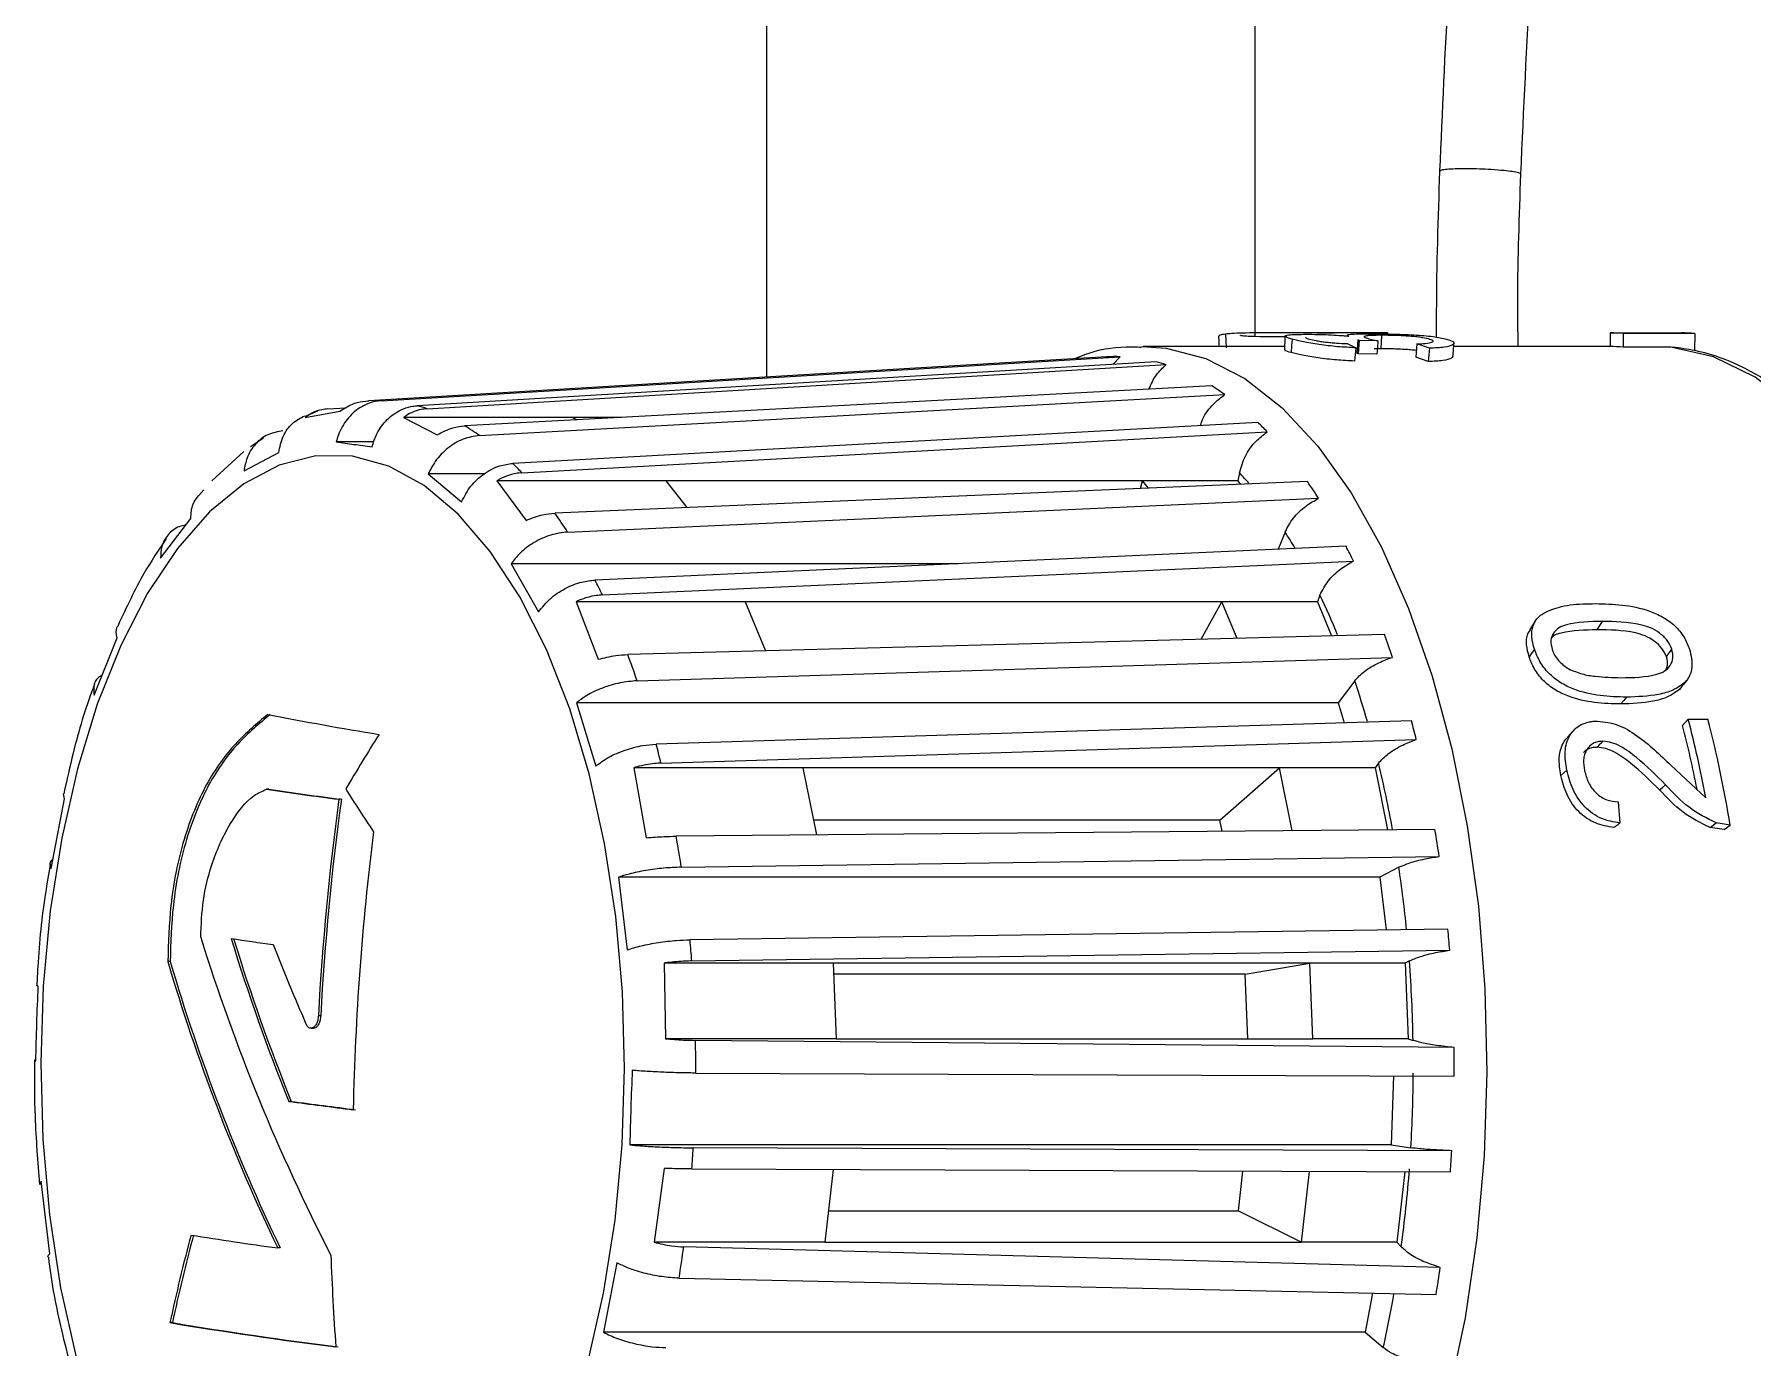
# Model space of a CAD drawing. Extents: x 75 to 2075, y 25 to 1460.
# Drawn here: x 622.4 to 701.5, y 902.8 to 963.3 of the extents above; entities that cross this region are included whole.
import ezdxf

# ---------------------------------------------------------------- set-up
doc = ezdxf.new("R2010")
doc.units = 0
doc.header["$LTSCALE"] = 5
doc.linetypes.add('SLD-KATı', pattern=[0])
doc.layers.get('0').update_dxf_attribs({"linetype": 'CONTINUOUS'})

msp = doc.modelspace()

# ---------------------------------------------------------------- linework, layer by layer
at = {"color": 7, "linetype": 'SLD-KATı'}
for p, q in [((656.127, 969.729), (656.127, 947.464)), ((678.627, 949.335), (678.627, 969.729)), ((677.273, 949.446), (677.29, 948.822)), ((684.427, 949.504), (679.159, 949.504)), ((682.866, 949.012), (683.268, 948.817)), ((683.356, 949.179), (683.315, 948.56)), ((683.417, 949.158), (683.356, 949.179)), ((683.417, 949.158), (683.375, 948.54)), ((684.282, 949.143), (683.417, 949.158)), ((683.865, 949.235), (684.282, 949.143)), ((686.078, 948.994), (686.026, 948.378)), ((686.661, 948.796), (686.078, 948.994)), ((694.981, 949.504), (694.979, 948.879)), ((694.981, 949.504), (698.274, 949.504)), ((695.589, 949.472), (695.576, 948.847)), ((698.883, 949.472), (695.589, 949.472)), ((698.883, 949.472), (698.867, 948.69)), ((638.388, 946.381), (672.42, 948.406)), ((674.066, 948.173), (640.033, 946.148)), ((671.793, 948.399), (662.724, 947.857)), ((672.084, 948.055), (672.42, 948.406)), ((679.159, 948.879), (673.472, 948.879)), ((683.268, 948.817), (683.208, 948.205)), ((683.375, 948.54), (683.315, 948.56)), ((684.238, 948.524), (683.375, 948.54)), ((684.423, 948.771), (684.11, 948.765)), ((686.6, 948.184), (686.026, 948.378)), ((694.979, 948.879), (687.781, 948.879)), ((697.772, 948.847), (695.576, 948.847)), ((662.726, 947.858), (637.806, 946.37)), ((640.5, 946.011), (674.533, 948.04)), ((676.635, 947.058), (642.217, 945.222)), ((642.904, 944.776), (677.233, 946.66)), ((635.438, 945.905), (634.876, 945.66)), ((634.882, 945.609), (636.469, 945.894)), ((635.919, 946.001), (636.759, 946.05)), ((639.403, 945.608), (640.95, 944.801)), ((647.19, 945.608), (639.403, 945.608)), ((678.763, 945.375), (644.435, 943.491)), ((647.19, 945.608), (647.408, 945.499)), ((649.441, 945.608), (647.19, 945.608)), ((632.962, 944.65), (632.366, 944.251)), ((638.043, 944.486), (636.31, 944.486)), ((644.859, 943.058), (679.188, 944.946)), ((630.582, 942.689), (632.045, 944.036)), ((632.06, 943.146), (633.66, 943.988)), ((640.549, 943.013), (642.08, 941.728)), ((643.122, 943.013), (640.549, 943.013)), ((643.702, 942.683), (645.051, 940.865)), ((651.489, 942.683), (643.702, 942.683)), ((681.042, 942.654), (646.375, 941.199)), ((651.489, 942.683), (652.455, 941.454)), ((673.447, 942.683), (651.489, 942.683)), ((673.345, 942.331), (673.447, 942.683)), ((677.839, 942.683), (673.447, 942.683)), ((673.712, 942.346), (673.447, 942.683)), ((677.91, 943.055), (677.839, 942.683)), ((677.839, 942.683), (677.964, 942.524)), ((630.204, 942.282), (629.979, 942.007)), ((646.963, 940.33), (681.551, 941.888)), ((628.217, 939.125), (629.613, 940.96)), ((680.013, 940.328), (679.697, 939.536)), ((682.817, 939.677), (648.228, 938.119)), ((644.364, 938.873), (645.63, 936.661)), ((664.966, 938.873), (644.364, 938.873)), ((648.568, 937.433), (683.158, 938.994)), ((647.359, 937.123), (648.37, 934.472)), ((655.146, 937.123), (647.359, 937.123)), ((655.146, 937.123), (656.078, 934.854)), ((677.104, 937.123), (655.146, 937.123)), ((676.14, 935.39), (677.104, 937.123)), ((681.496, 937.123), (677.104, 937.123)), ((677.798, 935.434), (677.104, 937.123)), ((681.618, 937.43), (681.496, 937.123)), ((681.496, 937.123), (682.142, 935.55)), ((625.155, 932.816), (626.212, 935.464)), ((684.583, 935.616), (649.735, 934.685)), ((691.533, 936.23), (691.29, 935.842)), ((650.165, 933.479), (684.954, 934.559)), ((683.216, 933.477), (682.449, 932.469)), ((698.286, 933.213), (698.179, 933.08)), ((647.38, 932.469), (648.257, 929.547)), ((682.449, 932.469), (647.38, 932.469)), ((682.449, 932.469), (682.727, 931.541)), ((685.831, 931.637), (651.043, 930.557)), ((698.319, 931.422), (698.582, 931.718)), ((698.582, 931.718), (699.486, 931.718)), ((651.264, 929.686), (686.054, 930.768)), ((693.296, 931.184), (693.02, 930.888)), ((650.016, 929.471), (650.581, 926.245)), ((657.803, 929.471), (650.016, 929.471)), ((679.761, 929.471), (657.803, 929.471)), ((657.803, 929.471), (658.421, 926.376)), ((677.004, 927.063), (679.761, 929.471)), ((684.153, 929.471), (679.761, 929.471)), ((680.339, 926.574), (679.761, 929.471)), ((684.314, 929.684), (684.153, 929.471)), ((684.153, 929.471), (684.723, 926.614)), ((692.713, 929.111), (692.986, 929.363)), ((697.776, 929.589), (699.385, 928.09)), ((633.201, 928.48), (633.091, 928.48)), ((623.176, 924.837), (623.79, 928.038)), ((623.79, 928.038), (623.75, 928.278)), ((636.543, 928.021), (636.432, 928.021)), ((695.352, 927.909), (695.435, 926.926)), ((677.004, 927.063), (658.284, 927.063)), ((677.107, 926.545), (677.004, 927.063)), ((699.586, 926.723), (699.868, 926.93)), ((700.512, 926.827), (699.868, 926.93)), ((700.23, 926.622), (700.512, 926.827)), ((686.91, 926.633), (651.968, 926.318)), ((700.23, 926.622), (699.586, 926.723)), ((652.199, 924.893), (687.107, 925.388)), ((684.371, 924.429), (649.302, 924.429)), ((649.302, 924.429), (649.705, 921.083)), ((685.25, 924.892), (684.371, 924.429)), ((684.371, 924.429), (684.663, 922.002)), ((687.51, 922.042), (652.602, 921.547)), ((628.659, 920.551), (628.549, 920.551)), ((659.199, 920.477), (651.412, 920.477)), ((651.412, 920.477), (651.47, 916.992)), ((652.684, 920.575), (687.594, 921.072)), ((681.157, 920.477), (659.199, 920.477)), ((659.199, 920.477), (659.335, 916.992)), ((678.179, 919.968), (681.157, 920.477)), ((685.549, 920.477), (681.157, 920.477)), ((681.293, 916.992), (681.157, 920.477)), ((685.734, 920.574), (685.549, 920.477)), ((685.549, 920.477), (685.685, 916.992)), ((678.179, 919.968), (659.219, 919.968)), ((678.295, 916.992), (678.179, 919.968)), ((622.583, 919.411), (622.506, 919.449)), ((635.593, 918.054), (635.483, 918.054)), ((635.15, 917.472), (635.26, 917.472)), ((659.335, 916.992), (651.47, 916.992)), ((687.797, 916.586), (652.856, 916.917)), ((659.335, 916.992), (681.293, 916.992)), ((685.685, 916.992), (681.293, 916.992)), ((685.685, 916.992), (685.906, 916.917)), ((652.865, 915.412), (687.801, 915.275)), ((685.003, 915.286), (684.9, 912.098)), ((634.236, 914.106), (634.126, 914.106)), ((684.9, 912.098), (649.832, 912.098)), ((687.689, 911.832), (652.754, 911.969)), ((684.9, 912.098), (685.804, 911.97)), ((651.411, 911.02), (650.947, 907.618)), ((652.688, 910.992), (687.626, 910.855)), ((659.192, 910.967), (658.813, 907.618)), ((622.71, 910.425), (622.662, 910.281)), ((623.112, 907.079), (622.71, 910.425)), ((677.863, 909.059), (678.071, 910.893)), ((680.771, 907.618), (681.14, 910.881)), ((685.53, 910.863), (685.162, 907.618)), ((658.976, 909.059), (677.863, 909.059)), ((677.863, 909.059), (680.771, 907.618)), ((633.724, 907.354), (633.613, 907.354)), ((658.813, 907.618), (650.947, 907.618)), ((687.156, 906.458), (652.311, 907.402)), ((658.813, 907.618), (680.771, 907.618)), ((685.162, 907.618), (680.771, 907.618)), ((685.162, 907.618), (685.362, 907.403)), ((649.239, 906.672), (648.625, 903.47)), ((652.098, 905.964), (686.966, 905.208)), ((684.039, 905.272), (683.693, 903.47)), ((628.762, 903.915), (628.651, 903.915)), ((683.693, 903.47), (648.625, 903.47)), ((683.693, 903.47), (684.534, 902.764))]:
    msp.add_line(p, q, dxfattribs=at)
at = {"color": 7, "linetype": 'SLD-KATı', "flags": 128}
for points in [[(680.333, 949.214), (680.313, 948.904), (680.294, 948.594)], [(684.282, 949.143), (684.26, 948.833), (684.238, 948.524)], [(684.448, 949.394), (684.435, 949.082), (684.423, 948.771)], [(686.661, 948.796), (686.63, 948.49), (686.6, 948.184)], [(637.668, 946.361), (637.758, 946.367), (637.806, 946.37)], [(635.235, 887.686), (636.924, 887.67), (638.601, 888.096), (640.239, 888.958), (641.812, 890.243), (643.296, 891.931), (644.667, 893.994), (645.903, 896.4), (646.986, 899.112), (647.898, 902.086), (648.624, 905.275), (649.154, 908.63), (649.478, 912.097), (649.592, 915.622), (649.494, 919.149), (649.185, 922.622), (648.671, 925.987), (647.959, 929.191), (647.061, 932.183), (645.99, 934.915), (644.764, 937.346), (643.403, 939.436), (641.926, 941.152), (640.359, 942.468), (638.725, 943.363), (637.051, 943.822), (635.362, 943.839), (633.685, 943.413), (632.047, 942.55), (630.474, 941.265), (628.99, 939.578), (627.619, 937.514), (626.383, 935.108), (625.3, 932.397), (624.388, 929.423), (623.662, 926.233), (623.132, 922.878), (622.808, 919.411), (622.694, 915.886), (622.792, 912.36), (623.101, 908.886), (623.615, 905.521), (624.327, 902.317), (625.225, 899.326), (626.296, 896.593), (627.522, 894.163), (628.883, 892.073), (630.36, 890.356), (631.927, 889.04), (633.561, 888.145), (635.235, 887.686)], [(694.387, 935.83), (694.506, 936.02), (694.625, 936.209)], [(695.74, 932.724), (695.611, 932.567), (695.482, 932.41)], [(697.26, 928.452), (697.398, 928.571), (697.536, 928.691)]]:
    msp.add_lwpolyline(points, dxfattribs=at)
at = {"color": 8, "linetype": 'SLD-KATı', "flags": 128}
for points in [[(673.403, 948.879), (674.541, 948.804), (676.368, 948.321), (678.155, 947.397), (679.88, 946.046), (681.518, 944.285), (683.047, 942.138), (684.446, 939.635), (685.698, 936.808), (686.783, 933.697), (687.689, 930.343), (688.403, 926.792), (688.914, 923.091), (689.217, 919.292), (689.307, 915.444), (689.183, 911.601), (688.846, 907.814), (688.301, 904.134), (687.556, 900.611), (686.62, 897.293), (685.507, 894.225), (684.231, 891.448), (682.809, 889), (681.261, 886.913), (679.608, 885.217), (677.871, 883.933), (676.076, 883.08), (674.245, 882.669), (673.461, 882.629)], [(710.676, 932.725), (709.665, 935.851), (708.369, 938.977), (706.897, 941.741), (705.272, 944.099), (703.518, 946.015), (701.664, 947.459), (699.739, 948.408), (697.772, 948.847)]]:
    msp.add_lwpolyline(points, dxfattribs=at)
at = {"color": 7, "linetype": 'SLD-KATı'}
for centre, radius, start, end in [((694.879, 941.738), 7.767, 84.75212, 89.24946), ((698.173, 941.737), 7.767, 84.75218, 89.2494), ((672.191, 940.958), 7.452, 88.23472, 93.05854), ((672.101, 940.397), 8.02, 72.34898, 75.81997), ((694.881, 941.308), 7.571, 84.7301, 89.25829), ((670.73, 937.561), 11.184, 54.45082, 58.13113), ((638.071, 938.631), 7.769, 71.77837, 75.36982), ((636.951, 936.354), 10.314, 54.74356, 59.29613), ((667.942, 934.23), 15.534, 43.61896, 45.84448), ((634.05, 932.897), 14.835, 43.23089, 45.57069), ((661.74, 929.255), 23.496, 32.52419, 34.76611), ((628.685, 928.592), 21.722, 32.70969, 35.47579), ((654.695, 925.213), 31.624, 25.83678, 27.21821), ((621.767, 924.602), 29.714, 25.5836, 27.05856), ((644.594, 920.974), 42.585, 18.60265, 20.11014), ((612.965, 920.871), 39.279, 18.72304, 20.59088), ((666.044, 1100.707), 171.955, 258.97403, 260.70722), ((635.903, 918.356), 51.664, 13.90058, 14.89551), ((643.714, 917.676), 56.637, 10.59513, 14.35498), ((643.542, 917.43), 57.74, 9.36639, 14.32705), ((725.998, 875.926), 103.581, 147.87382, 149.50108), ((644.796, 917.72), 55.249, 11.24021, 14.36015), ((604.557, 918.288), 48.078, 13.71424, 14.78555), ((664.707, 1145.968), 219.774, 261.72892, 262.60833), ((664.783, 1145.728), 219.532, 261.7287, 262.60911), ((697.03, 966.099), 71.049, 211.95612, 213.85345), ((757.581, 911.449), 122.276, 172.21122, 176.9036), ((757.556, 911.453), 122.142, 172.20438, 176.90195), ((758.964, 911.247), 121.898, 172.80215, 178.83602), ((596.328, 916.548), 56.491, 8.4946, 9.95904), ((627.079, 916.53), 60.679, 8.39419, 9.58477), ((621.876, 915.887), 65.922, 4.51131, 5.35804), ((716.646, 948.561), 90.659, 197.2576, 207.26504), ((659.071, 1104.604), 185.065, 261.42283, 262.02805), ((718.119, 948.067), 90.599, 196.98027, 202.01527), ((718.134, 948.032), 90.498, 196.97628, 202.01686), ((713.906, 952.502), 86.327, 201.16917, 203.78884), ((590.979, 915.874), 61.884, 4.35657, 5.25942), ((713.18, 945.461), 88.221, 196.40113, 205.59137), ((713.195, 945.423), 88.119, 196.39486, 205.59567), ((622.606, 915.774), 63.311, 1.03462, 4.3484), ((588.892, 915.755), 63.975, 359.69258, 1.04059), ((619.374, 915.754), 68.429, 359.59885, 0.69727), ((622.246, 915.748), 63.671, 356.59824, 359.69774), ((669.578, 1176.83), 265.105, 262.31507, 262.96112), ((669.659, 1176.634), 264.906, 262.31554, 262.96215), ((590.241, 915.689), 62.623, 355.6986, 356.59451), ((621.15, 915.678), 66.651, 355.85047, 356.69232), ((625.29, 915.524), 60.618, 352.30187, 355.71352), ((705.89, 887.478), 78.969, 164.97657, 167.98654), ((705.935, 887.507), 78.898, 164.98454, 167.99709), ((657.172, 1079.397), 173.649, 260.87047, 262.20257), ((756.285, 911.373), 120.303, 182.06928, 184.08819), ((595.168, 915.141), 57.665, 350.84307, 352.28712), ((626.659, 915.043), 61.103, 350.73742, 351.92288), ((658.65, 1082.213), 180.805, 260.44925, 262.89533), ((658.727, 1081.978), 180.567, 260.44735, 262.89655)]:
    msp.add_arc(centre, radius, start, end, dxfattribs=at)
at = {"color": 8, "linetype": 'SLD-KATı'}
for centre, radius, start, end in [((666.077, 931.936), 16.237, 40.949, 43.21516), ((659.812, 927.353), 24.009, 30.68017, 32.71038), ((651.609, 923.087), 33.261, 22.07951, 25.54657), ((642.206, 919.588), 43.298, 16.10282, 18.71044), ((633.485, 917.305), 52.315, 10.25906, 13.68694), ((626.618, 916.141), 59.281, 5.69188, 8.48824), ((632.232, 914.453), 53.592, 347.40131, 350.09871)]:
    msp.add_arc(centre, radius, start, end, dxfattribs=at)
at = {"color": 7, "linetype": 'SLD-KATı'}
for points, knots in [([(688.777, 982.624), (688.696, 981.645), (688.43, 978.432), (687.996, 972.62), (687.483, 965.036), (687.246, 959.693), (687.124, 956.947)], [0, 0, 0, 0, 0.114454, 0.375424, 0.678994, 1, 1, 1, 1]), ([(690.872, 956.81), (691.006, 959.795), (691.267, 965.568), (691.831, 973.661), (692.258, 979.28), (692.496, 982.107), (692.539, 982.624)], [0, 0, 0, 0, 0.347066, 0.671346, 0.939951, 1, 1, 1, 1]), ([(687.124, 956.947), (687.053, 954.785), (686.97, 952.23), (686.974, 949.697), (686.975, 949.308)], [0, 0, 0, 0, 0.846728, 1, 1, 1, 1]), ([(690.745, 948.879), (690.737, 949.604), (690.706, 952.231), (690.802, 954.887), (690.872, 956.81)], [0, 0, 0, 0, 0.2758074, 1, 1, 1, 1]), ([(676.945, 949.351), (676.95, 949.248), (676.957, 949.09), (676.964, 948.933), (676.967, 948.879)], [0, 0, 0, 0, 0.6576782, 1, 1, 1, 1]), ([(677.273, 949.446), (677.171, 949.431), (676.982, 949.403), (676.966, 949.367), (676.959, 949.351)], [0, 0, 0, 0, 0.542409, 1, 1, 1, 1]), ([(682.098, 949.498), (681.693, 949.498), (680.884, 949.499), (679.771, 949.503), (678.852, 949.505), (678.191, 949.5), (677.639, 949.482), (677.395, 949.458), (677.273, 949.446)], [0, 0, 0, 0, 0.24892, 0.497499, 0.622366, 0.74757, 0.873484, 1, 1, 1, 1]), ([(680.093, 949.317), (679.515, 949.318), (678.792, 949.319), (678.141, 949.352), (677.959, 949.375), (677.954, 949.391), (677.953, 949.396)], [0, 0, 0, 0, 0.620817, 0.776411, 0.932509, 1, 1, 1, 1]), ([(680.006, 949.354), (680.001, 949.25), (679.992, 949.042), (679.982, 948.834), (679.978, 948.73)], [0, 0, 0, 0, 0.500047, 1, 1, 1, 1]), ([(680.333, 949.214), (680.218, 949.25), (679.988, 949.321), (679.987, 949.38), (680.153, 949.412), (680.372, 949.427), (680.655, 949.437), (680.897, 949.438), (681.018, 949.439)], [0, 0, 0, 0, 0.251754, 0.502305, 0.626192, 0.751867, 0.876199, 1, 1, 1, 1]), ([(683.268, 948.817), (682.99, 948.831), (682.434, 948.859), (681.565, 948.961), (680.806, 949.093), (680.491, 949.173), (680.333, 949.214)], [0, 0, 0, 0, 0.2483814, 0.4973108, 0.7478399, 1, 1, 1, 1]), ([(680.957, 949.296), (680.959, 949.29), (680.967, 949.267), (681.063, 949.238), (681.131, 949.218)], [0, 0, 0, 0, 0.2900682, 1, 1, 1, 1]), ([(681.018, 949.439), (681.175, 949.438), (681.49, 949.436), (682.016, 949.42), (682.432, 949.397), (682.737, 949.373), (682.878, 949.358), (682.948, 949.351)], [0, 0, 0, 0, 0.248245, 0.497262, 0.747613, 0.87365, 1, 1, 1, 1]), ([(681.131, 949.218), (681.224, 949.195), (681.363, 949.16), (681.64, 949.114), (681.869, 949.082), (682.118, 949.055), (682.457, 949.028), (682.703, 949.018), (682.866, 949.012)], [0, 0, 0, 0, 0.251611, 0.378462, 0.502803, 0.624415, 0.752143, 1, 1, 1, 1]), ([(684.606, 949.504), (684.462, 949.504), (684.175, 949.504), (683.328, 949.499), (682.59, 949.499), (682.098, 949.498)], [0, 0, 0, 0, 0.250375, 0.500475, 1, 1, 1, 1]), ([(682.948, 949.351), (682.903, 949.37), (682.813, 949.41), (682.986, 949.443), (683.377, 949.46), (683.762, 949.461), (683.954, 949.462)], [0, 0, 0, 0, 0.252258, 0.502586, 0.751406, 1, 1, 1, 1]), ([(684.448, 949.394), (684.281, 949.392), (684.031, 949.39), (683.81, 949.374), (683.703, 949.356), (683.649, 949.334), (683.661, 949.296), (683.783, 949.259), (683.865, 949.235)], [0, 0, 0, 0, 0.247255, 0.37182, 0.496883, 0.622209, 0.74829, 1, 1, 1, 1]), ([(683.954, 949.462), (684.272, 949.46), (684.749, 949.458), (685.438, 949.438), (685.939, 949.414), (686.411, 949.382), (686.977, 949.325), (687.261, 949.262), (687.45, 949.22)], [0, 0, 0, 0, 0.2469896, 0.3712521, 0.4967097, 0.6220597, 0.7481967, 1, 1, 1, 1]), ([(686.619, 949.225), (686.502, 949.251), (686.326, 949.291), (685.97, 949.331), (685.674, 949.355), (685.361, 949.373), (684.935, 949.39), (684.642, 949.392), (684.448, 949.394)], [0, 0, 0, 0, 0.251714, 0.378688, 0.503011, 0.627343, 0.752576, 1, 1, 1, 1]), ([(684.734, 949.493), (684.738, 949.495), (684.746, 949.5), (684.689, 949.503), (684.634, 949.503), (684.606, 949.504)], [0, 0, 0, 0, 0.420098, 0.710321, 1, 1, 1, 1]), ([(686.078, 948.994), (686.219, 949.002), (686.502, 949.018), (686.759, 949.059), (686.838, 949.106), (686.82, 949.159), (686.699, 949.199), (686.619, 949.225)], [0, 0, 0, 0, 0.248533, 0.497065, 0.621422, 0.74821, 1, 1, 1, 1]), ([(687.45, 949.22), (687.579, 949.176), (687.835, 949.089), (687.782, 948.946), (687.394, 948.831), (686.905, 948.808), (686.661, 948.796)], [0, 0, 0, 0, 0.252285, 0.502939, 0.751961, 1, 1, 1, 1]), ([(687.744, 948.416), (687.752, 948.518), (687.768, 948.723), (687.785, 948.927), (687.793, 949.029)], [0, 0, 0, 0, 0.49997, 1, 1, 1, 1]), ([(673.386, 948.832), (673.154, 948.842), (672.277, 948.877), (671.232, 948.687), (670.467, 948.374), (670.312, 948.311)], [0, 0, 0, 0, 0.223376, 0.842876, 1, 1, 1, 1]), ([(679.984, 948.877), (679.837, 948.878), (679.567, 948.879), (679.286, 948.879), (679.159, 948.879)], [0, 0, 0, 0, 0.546755, 1, 1, 1, 1]), ([(680.294, 948.594), (680.168, 948.631), (679.984, 948.684), (680.008, 948.716), (680.015, 948.726)], [0, 0, 0, 0, 0.68226, 1, 1, 1, 1]), ([(683.208, 948.205), (682.931, 948.219), (682.379, 948.246), (681.655, 948.33), (681.142, 948.41), (680.682, 948.495), (680.449, 948.555), (680.294, 948.594)], [0, 0, 0, 0, 0.250167, 0.499616, 0.624405, 0.750183, 1, 1, 1, 1]), ([(686.053, 948.695), (686.014, 948.7), (685.89, 948.714), (685.644, 948.733), (685.334, 948.751), (684.909, 948.767), (684.617, 948.769), (684.423, 948.771)], [0, 0, 0, 0, 0.0850468, 0.2669652, 0.4495797, 0.634147, 1, 1, 1, 1]), ([(687.735, 948.416), (687.737, 948.411), (687.751, 948.383), (687.652, 948.313), (687.336, 948.218), (686.845, 948.195), (686.6, 948.184)], [0, 0, 0, 0, 0.0413722, 0.2347749, 0.6170937, 1, 1, 1, 1]), ([(711.272, 932.725), (711.173, 933.066), (710.771, 934.444), (709.947, 936.712), (708.747, 939.407), (707.394, 941.823), (705.905, 943.935), (704.291, 945.711), (702.567, 947.125), (700.76, 948.141), (699.174, 948.675), (698.201, 948.799), (697.86, 948.843)], [0, 0, 0, 0, 0.037111, 0.1500013, 0.2631513, 0.3765956, 0.490332, 0.6042359, 0.7177967, 0.8302093, 0.9405526, 1, 1, 1, 1]), ([(673.738, 946.904), (673.84, 947.14), (674.033, 947.584), (674.374, 947.895), (674.533, 948.04)], [0, 0, 0, 0, 0.532054, 1, 1, 1, 1]), ([(676.117, 945.229), (676.15, 945.335), (676.264, 945.699), (676.66, 946.216), (677.056, 946.523), (677.233, 946.66)], [0, 0, 0, 0, 0.183726, 0.635486, 1, 1, 1, 1]), ([(635.919, 946.001), (635.828, 945.992), (635.495, 945.957), (635.143, 945.806), (634.917, 945.636), (634.882, 945.609)], [0, 0, 0, 0, 0.242342, 0.88208, 1, 1, 1, 1]), ([(638.388, 946.381), (638.292, 946.371), (637.95, 946.335), (637.38, 946.093), (636.785, 945.552), (636.449, 944.968), (636.341, 944.593), (636.31, 944.486)], [0, 0, 0, 0, 0.102989, 0.366805, 0.630614, 0.894682, 1, 1, 1, 1]), ([(636.469, 945.894), (636.691, 946.038), (637.071, 946.284), (637.492, 946.338), (637.668, 946.361)], [0, 0, 0, 0, 0.583364, 1, 1, 1, 1]), ([(637.955, 944.253), (638.021, 944.458), (638.174, 944.93), (638.635, 945.547), (639.203, 945.946), (639.687, 946.112), (639.937, 946.138), (640.033, 946.148)], [0, 0, 0, 0, 0.202889, 0.467542, 0.73179, 0.897056, 1, 1, 1, 1]), ([(640.5, 946.011), (640.407, 946.001), (640.069, 945.966), (639.694, 945.81), (639.442, 945.635), (639.403, 945.608)], [0, 0, 0, 0, 0.242336, 0.882113, 1, 1, 1, 1]), ([(633.855, 944.988), (633.615, 944.947), (633.134, 944.865), (632.557, 944.409), (632.18, 943.814), (632.097, 943.351), (632.06, 943.146)], [0, 0, 0, 0, 0.263765, 0.527589, 0.791625, 1, 1, 1, 1]), ([(633.66, 943.988), (633.712, 944.246), (633.817, 944.761), (634.251, 945.369), (634.663, 945.584), (634.861, 945.688)], [0, 0, 0, 0, 0.341181, 0.682505, 1, 1, 1, 1]), ([(640.95, 944.801), (641.193, 944.931), (641.609, 945.153), (642.038, 945.202), (642.217, 945.222)], [0, 0, 0, 0, 0.583356, 1, 1, 1, 1]), ([(636.31, 944.486), (636.579, 944.447), (637.116, 944.37), (637.676, 944.292), (637.955, 944.253)], [0, 0, 0, 0, 0.499996, 1, 1, 1, 1]), ([(642.904, 944.776), (642.651, 944.737), (642.146, 944.659), (641.43, 944.223), (640.872, 943.653), (640.648, 943.209), (640.549, 943.013)], [0, 0, 0, 0, 0.2637537, 0.5275768, 0.7916031, 1, 1, 1, 1]), ([(677.91, 943.055), (677.985, 943.317), (678.135, 943.84), (678.612, 944.503), (679.011, 944.81), (679.188, 944.946)], [0, 0, 0, 0, 0.357036, 0.714135, 1, 1, 1, 1]), ([(642.08, 941.728), (642.21, 941.976), (642.471, 942.472), (643.108, 943.048), (643.79, 943.404), (644.238, 943.465), (644.435, 943.491)], [0, 0, 0, 0, 0.264605, 0.529294, 0.793678, 1, 1, 1, 1]), ([(644.859, 943.058), (644.764, 943.049), (644.421, 943.016), (644.023, 942.872), (643.746, 942.709), (643.702, 942.683)], [0, 0, 0, 0, 0.242346, 0.8821, 1, 1, 1, 1]), ([(629.613, 940.96), (629.623, 941.19), (629.64, 941.595), (629.874, 941.884), (629.975, 942.01)], [0, 0, 0, 0, 0.567872, 1, 1, 1, 1]), ([(680.013, 940.328), (680.124, 940.543), (680.346, 940.975), (680.913, 941.522), (681.355, 941.775), (681.551, 941.888)], [0, 0, 0, 0, 0.35627, 0.712542, 1, 1, 1, 1]), ([(645.051, 940.865), (645.311, 940.968), (645.757, 941.144), (646.193, 941.183), (646.375, 941.199)], [0, 0, 0, 0, 0.583361, 1, 1, 1, 1]), ([(629.375, 940.646), (629.273, 940.628), (628.941, 940.568), (628.537, 940.222), (628.241, 939.709), (628.224, 939.304), (628.217, 939.125)], [0, 0, 0, 0, 0.136344, 0.445828, 0.755564, 1, 1, 1, 1]), ([(646.963, 940.33), (646.704, 940.298), (646.188, 940.233), (645.411, 939.872), (644.775, 939.402), (644.49, 939.035), (644.364, 938.873)], [0, 0, 0, 0, 0.263758, 0.527593, 0.791622, 1, 1, 1, 1]), ([(628.478, 940.034), (628.128, 939.511), (627.319, 938.303), (626.643, 936.855), (626.26, 936.033)], [0, 0, 0, 0, 0.432881, 1, 1, 1, 1]), ([(681.618, 937.43), (681.73, 937.647), (681.952, 938.08), (682.521, 938.628), (682.962, 938.882), (683.158, 938.994)], [0, 0, 0, 0, 0.357054, 0.714133, 1, 1, 1, 1]), ([(645.63, 936.661), (645.794, 936.866), (646.124, 937.276), (646.84, 937.752), (647.571, 938.047), (648.028, 938.097), (648.228, 938.119)], [0, 0, 0, 0, 0.264598, 0.529289, 0.793666, 1, 1, 1, 1]), ([(648.568, 937.433), (648.472, 937.426), (648.124, 937.399), (647.706, 937.279), (647.406, 937.144), (647.359, 937.123)], [0, 0, 0, 0, 0.242337, 0.882097, 1, 1, 1, 1]), ([(691.496, 934.937), (691.446, 935.126), (691.345, 935.505), (691.399, 936.026), (691.654, 936.443), (692.244, 936.778), (693.125, 937.016), (693.92, 937.027), (694.318, 937.033)], [0, 0, 0, 0, 0.126504, 0.252552, 0.377659, 0.502457, 0.751111, 1, 1, 1, 1]), ([(694.318, 937.033), (694.72, 937.024), (695.523, 937.005), (696.59, 936.797), (697.423, 936.434), (697.988, 936.028), (698.412, 935.504), (698.561, 935.126), (698.636, 934.937)], [0, 0, 0, 0, 0.248905, 0.497483, 0.622309, 0.747528, 0.873472, 1, 1, 1, 1]), ([(626.212, 935.464), (626.179, 935.643), (626.14, 935.852), (626.255, 936.004), (626.272, 936.026)], [0, 0, 0, 0, 0.852344, 1, 1, 1, 1]), ([(691.25, 934.581), (691.203, 934.766), (691.108, 935.136), (691.131, 935.577), (691.271, 935.765), (691.317, 935.826)], [0, 0, 0, 0, 0.403635, 0.806907, 1, 1, 1, 1]), ([(694.625, 936.209), (694.048, 936.203), (693.328, 936.196), (692.601, 935.933), (692.349, 935.681), (692.216, 935.338), (692.281, 935.064), (692.313, 934.927)], [0, 0, 0, 0, 0.4979546, 0.6227613, 0.7479628, 0.8736711, 1, 1, 1, 1]), ([(694.387, 935.83), (693.821, 935.816), (693.112, 935.798), (692.432, 935.601), (692.326, 935.49), (692.3, 935.463)], [0, 0, 0, 0, 0.752392, 0.940539, 1, 1, 1, 1]), ([(697.577, 934.581), (697.517, 934.715), (697.396, 934.983), (697.027, 935.316), (696.601, 935.565), (695.688, 935.817), (694.965, 935.824), (694.387, 935.83)], [0, 0, 0, 0, 0.124615, 0.249355, 0.374286, 0.499465, 1, 1, 1, 1]), ([(697.823, 934.937), (697.762, 935.073), (697.64, 935.345), (697.269, 935.684), (696.842, 935.938), (695.927, 936.195), (695.203, 936.203), (694.625, 936.209)], [0, 0, 0, 0, 0.126239, 0.251968, 0.377159, 0.501984, 1, 1, 1, 1]), ([(648.37, 934.472), (648.643, 934.537), (649.11, 934.65), (649.551, 934.674), (649.735, 934.685)], [0, 0, 0, 0, 0.583364, 1, 1, 1, 1]), ([(691.496, 934.937), (691.455, 934.877), (691.373, 934.759), (691.291, 934.641), (691.25, 934.581)], [0, 0, 0, 0, 0.500037, 1, 1, 1, 1]), ([(695.74, 932.724), (695.339, 932.735), (694.536, 932.757), (693.485, 932.985), (692.673, 933.382), (692.128, 933.817), (691.719, 934.363), (691.571, 934.745), (691.496, 934.937)], [0, 0, 0, 0, 0.24892, 0.497501, 0.622366, 0.747568, 0.873488, 1, 1, 1, 1]), ([(692.313, 934.927), (692.328, 934.883), (692.359, 934.796), (692.446, 934.623), (692.592, 934.415), (692.819, 934.194), (692.996, 934.079), (693.084, 934.022)], [0, 0, 0, 0, 0.125788, 0.251401, 0.501778, 0.751301, 1, 1, 1, 1]), ([(695.479, 933.622), (696.053, 933.63), (696.77, 933.639), (697.513, 933.908), (697.766, 934.176), (697.914, 934.524), (697.853, 934.799), (697.823, 934.937)], [0, 0, 0, 0, 0.497975, 0.622797, 0.747993, 0.873719, 1, 1, 1, 1]), ([(697.577, 934.581), (697.618, 934.641), (697.7, 934.759), (697.782, 934.877), (697.823, 934.937)], [0, 0, 0, 0, 0.499963, 1, 1, 1, 1]), ([(698.636, 934.937), (698.705, 934.65), (698.807, 934.221), (698.676, 933.778), (698.557, 933.552), (698.475, 933.455), (698.434, 933.406)], [0, 0, 0, 0, 0.500312, 0.750434, 0.87534, 1, 1, 1, 1]), ([(683.216, 933.477), (683.355, 933.626), (683.632, 933.925), (684.269, 934.305), (684.743, 934.48), (684.954, 934.559)], [0, 0, 0, 0, 0.356269, 0.712544, 1, 1, 1, 1]), ([(695.482, 932.41), (695.081, 932.421), (694.278, 932.442), (693.23, 932.666), (692.42, 933.055), (691.877, 933.481), (691.47, 934.018), (691.324, 934.393), (691.25, 934.581)], [0, 0, 0, 0, 0.250526, 0.500417, 0.62548, 0.750225, 0.874983, 1, 1, 1, 1]), ([(693.084, 934.022), (693.285, 933.939), (693.687, 933.772), (694.499, 933.648), (695.087, 933.633), (695.479, 933.622)], [0, 0, 0, 0, 0.24992, 0.50001, 1, 1, 1, 1]), ([(697.551, 933.989), (697.582, 934.053), (697.667, 934.226), (697.612, 934.444), (697.577, 934.581)], [0, 0, 0, 0, 0.368298, 1, 1, 1, 1]), ([(625.179, 933.322), (625.154, 933.259), (624.766, 932.279), (624.275, 930.595), (623.897, 928.905), (623.756, 928.277)], [0, 0, 0, 0, 0.0414114, 0.644158, 1, 1, 1, 1]), ([(625.519, 933.727), (625.464, 933.697), (625.247, 933.577), (625.109, 933.252), (625.141, 932.949), (625.155, 932.816)], [0, 0, 0, 0, 0.159437, 0.629231, 1, 1, 1, 1]), ([(650.165, 933.479), (649.903, 933.457), (649.379, 933.412), (648.556, 933.162), (647.859, 932.835), (647.527, 932.581), (647.38, 932.469)], [0, 0, 0, 0, 0.263756, 0.527582, 0.791615, 1, 1, 1, 1]), ([(698.434, 933.406), (698.255, 933.278), (697.899, 933.021), (696.984, 932.771), (696.238, 932.743), (695.74, 932.724)], [0, 0, 0, 0, 0.250372, 0.500473, 1, 1, 1, 1]), ([(698.434, 933.406), (698.391, 933.352), (698.306, 933.243), (698.221, 933.134), (698.179, 933.08)], [0, 0, 0, 0, 0.500023, 1, 1, 1, 1]), ([(698.277, 933.199), (698.317, 933.251), (698.397, 933.354), (698.477, 933.457), (698.517, 933.509)], [0, 0, 0, 0, 0.499982, 1, 1, 1, 1]), ([(698.179, 933.08), (698, 932.953), (697.641, 932.7), (696.725, 932.456), (695.979, 932.429), (695.482, 932.41)], [0, 0, 0, 0, 0.249683, 0.499811, 1, 1, 1, 1]), ([(633.157, 931.926), (632.651, 931.507), (631.641, 930.67), (630.29, 928.819), (629.229, 926.253), (628.635, 923.342), (628.575, 921.415), (628.549, 920.551)], [0, 0, 0, 0, 0.2093468, 0.4174784, 0.6246728, 0.8317434, 1, 1, 1, 1]), ([(633.268, 931.926), (632.762, 931.507), (631.752, 930.67), (630.401, 928.819), (629.34, 926.253), (628.746, 923.342), (628.686, 921.415), (628.659, 920.551)], [0, 0, 0, 0, 0.209346, 0.417478, 0.624672, 0.831743, 1, 1, 1, 1]), ([(692.986, 929.363), (692.941, 929.652), (692.873, 930.086), (692.963, 930.616), (693.113, 930.967), (693.344, 931.256), (693.641, 931.477), (693.944, 931.578), (694.203, 931.621), (694.338, 931.624), (694.406, 931.625)], [0, 0, 0, 0, 0.251684, 0.377468, 0.502802, 0.627926, 0.752074, 0.87601, 0.938008, 1, 1, 1, 1]), ([(694.406, 931.625), (694.717, 931.587), (695.342, 931.51), (696.536, 930.787), (697.279, 930.069), (697.776, 929.589)], [0, 0, 0, 0, 0.24774, 0.497422, 1, 1, 1, 1]), ([(684.314, 929.684), (684.454, 929.834), (684.732, 930.134), (685.37, 930.514), (685.844, 930.69), (686.054, 930.768)], [0, 0, 0, 0, 0.357062, 0.714132, 1, 1, 1, 1]), ([(692.713, 929.111), (692.668, 929.395), (692.602, 929.822), (692.696, 930.34), (692.828, 930.66), (692.969, 930.817), (693.029, 930.884)], [0, 0, 0, 0, 0.42176, 0.633045, 0.844264, 1, 1, 1, 1]), ([(648.257, 929.547), (648.448, 929.689), (648.83, 929.973), (649.607, 930.303), (650.376, 930.508), (650.84, 930.542), (651.043, 930.557)], [0, 0, 0, 0, 0.2645892, 0.5292866, 0.7936631, 1, 1, 1, 1]), ([(694.376, 930.416), (694.296, 930.412), (694.138, 930.403), (693.932, 930.322), (693.801, 930.239), (693.753, 930.176), (693.748, 930.169)], [0, 0, 0, 0, 0.323699, 0.647076, 0.958934, 1, 1, 1, 1]), ([(694.644, 930.693), (694.565, 930.688), (694.406, 930.679), (694.197, 930.599), (694.023, 930.466), (693.888, 930.291), (693.799, 930.08), (693.738, 929.768), (693.778, 929.513), (693.804, 929.342)], [0, 0, 0, 0, 0.123835, 0.247753, 0.367677, 0.497121, 0.622491, 0.748237, 1, 1, 1, 1]), ([(694.376, 930.416), (694.42, 930.462), (694.51, 930.554), (694.599, 930.647), (694.644, 930.693)], [0, 0, 0, 0, 0.50003, 1, 1, 1, 1]), ([(697.26, 928.452), (696.828, 928.875), (696.179, 929.51), (695.326, 930.136), (694.784, 930.376), (694.512, 930.403), (694.376, 930.416)], [0, 0, 0, 0, 0.500538, 0.750308, 0.875276, 1, 1, 1, 1]), ([(697.536, 928.691), (697.102, 929.122), (696.453, 929.768), (695.596, 930.407), (695.053, 930.651), (694.78, 930.679), (694.644, 930.693)], [0, 0, 0, 0, 0.501972, 0.751701, 0.876139, 1, 1, 1, 1]), ([(651.264, 929.686), (651.167, 929.681), (650.816, 929.662), (650.383, 929.579), (650.065, 929.486), (650.016, 929.471)], [0, 0, 0, 0, 0.242344, 0.882101, 1, 1, 1, 1]), ([(695.435, 926.926), (695.147, 926.975), (694.714, 927.049), (694.169, 927.354), (693.804, 927.667), (693.5, 928.047), (693.182, 928.613), (693.064, 929.063), (692.986, 929.363)], [0, 0, 0, 0, 0.247421, 0.372877, 0.496736, 0.621589, 0.748061, 1, 1, 1, 1]), ([(693.804, 929.342), (693.853, 929.157), (693.927, 928.879), (694.137, 928.536), (694.333, 928.308), (694.564, 928.121), (694.909, 927.949), (695.175, 927.925), (695.352, 927.909)], [0, 0, 0, 0, 0.252025, 0.37796, 0.503421, 0.628374, 0.752791, 1, 1, 1, 1]), ([(630.069, 921.665), (630.09, 922.24), (630.133, 923.387), (630.599, 925.237), (631.382, 926.954), (632.3, 928.14), (632.9, 928.398), (633.091, 928.48)], [0, 0, 0, 0, 0.177608, 0.354733, 0.611053, 0.876391, 1, 1, 1, 1]), ([(695.153, 926.719), (694.866, 926.767), (694.434, 926.839), (693.89, 927.138), (693.527, 927.444), (693.223, 927.816), (692.907, 928.372), (692.79, 928.816), (692.713, 929.111)], [0, 0, 0, 0, 0.2496892, 0.3758395, 0.4998679, 0.622438, 0.7501107, 1, 1, 1, 1]), ([(699.586, 926.723), (699.156, 926.934), (698.295, 927.355), (697.606, 928.086), (697.26, 928.452)], [0, 0, 0, 0, 0.498737, 1, 1, 1, 1]), ([(699.868, 926.93), (699.437, 927.145), (698.571, 927.577), (697.883, 928.318), (697.536, 928.691)], [0, 0, 0, 0, 0.497397, 1, 1, 1, 1]), ([(695.153, 926.719), (695.2, 926.753), (695.294, 926.822), (695.388, 926.891), (695.435, 926.926)], [0, 0, 0, 0, 0.499993, 1, 1, 1, 1]), ([(650.581, 926.245), (650.861, 926.268), (651.34, 926.306), (651.783, 926.314), (651.968, 926.318)], [0, 0, 0, 0, 0.5833605, 1, 1, 1, 1]), ([(623.259, 925.273), (623.193, 925.208), (623.065, 925.081), (623.14, 924.916), (623.176, 924.837)], [0, 0, 0, 0, 0.517844, 1, 1, 1, 1]), ([(685.25, 924.892), (685.405, 924.96), (685.715, 925.097), (686.394, 925.272), (686.887, 925.352), (687.107, 925.388)], [0, 0, 0, 0, 0.356271, 0.712545, 1, 1, 1, 1]), ([(623.139, 925.059), (623.061, 924.607), (622.796, 923.064), (622.593, 921.172), (622.532, 919.735), (622.52, 919.449)], [0, 0, 0, 0, 0.249206, 0.850345, 1, 1, 1, 1]), ([(652.199, 924.893), (651.935, 924.882), (651.405, 924.862), (650.555, 924.747), (649.822, 924.597), (649.461, 924.48), (649.302, 924.429)], [0, 0, 0, 0, 0.263758, 0.527584, 0.791617, 1, 1, 1, 1]), ([(649.705, 921.083), (649.912, 921.148), (650.325, 921.279), (651.139, 921.43), (651.93, 921.524), (652.397, 921.54), (652.602, 921.547)], [0, 0, 0, 0, 0.2646031, 0.5292978, 0.7936789, 1, 1, 1, 1]), ([(652.684, 920.575), (652.587, 920.573), (652.233, 920.564), (651.791, 920.526), (651.463, 920.483), (651.412, 920.477)], [0, 0, 0, 0, 0.242344, 0.882102, 1, 1, 1, 1]), ([(685.734, 920.574), (685.89, 920.643), (686.201, 920.781), (686.882, 920.955), (687.375, 921.036), (687.594, 921.072)], [0, 0, 0, 0, 0.357048, 0.714134, 1, 1, 1, 1]), ([(622.472, 915.969), (622.485, 916.542), (622.511, 917.69), (622.559, 918.837), (622.583, 919.411)], [0, 0, 0, 0, 0.5, 1, 1, 1, 1]), ([(635.483, 918.054), (635.476, 917.985), (635.461, 917.846), (635.396, 917.666), (635.306, 917.535), (635.2, 917.467), (635.09, 917.471), (634.988, 917.541), (634.938, 917.635), (634.913, 917.681)], [0, 0, 0, 0, 0.143627, 0.287368, 0.431269, 0.575273, 0.719284, 0.863212, 1, 1, 1, 1]), ([(635.593, 918.054), (635.585, 917.985), (635.571, 917.846), (635.505, 917.666), (635.416, 917.537), (635.329, 917.472), (635.277, 917.478), (635.26, 917.48)], [0, 0, 0, 0, 0.22414, 0.448461, 0.673014, 0.897731, 1, 1, 1, 1]), ([(651.47, 916.992), (651.749, 916.969), (652.228, 916.929), (652.671, 916.92), (652.856, 916.917)], [0, 0, 0, 0, 0.58336, 1, 1, 1, 1]), ([(687.797, 916.586), (687.521, 916.617), (686.968, 916.678), (686.311, 916.798), (686.031, 916.88), (685.906, 916.917)], [0, 0, 0, 0, 0.35538, 0.710574, 1, 1, 1, 1]), ([(622.409, 916.006), (622.406, 915.137), (622.401, 913.216), (622.558, 911.32), (622.644, 910.28)], [0, 0, 0, 0, 0.4518215, 1, 1, 1, 1]), ([(622.422, 916.006), (622.413, 916.001), (622.393, 915.989), (622.444, 915.976), (622.472, 915.969)], [0, 0, 0, 0, 0.448582, 1, 1, 1, 1]), ([(649.943, 915.54), (649.919, 914.966), (649.871, 913.819), (649.845, 912.671), (649.832, 912.098)], [0, 0, 0, 0, 0.5, 1, 1, 1, 1]), ([(652.865, 915.412), (652.765, 915.412), (652.408, 915.415), (651.729, 915.431), (650.894, 915.468), (650.297, 915.507), (650.021, 915.533), (649.943, 915.54)], [0, 0, 0, 0, 0.102988, 0.366807, 0.630616, 0.89468, 1, 1, 1, 1]), ([(649.832, 912.098), (649.989, 912.084), (650.352, 912.052), (651.089, 912.01), (651.834, 911.983), (652.392, 911.972), (652.654, 911.97), (652.754, 911.969)], [0, 0, 0, 0, 0.202891, 0.467548, 0.731795, 0.897059, 1, 1, 1, 1]), ([(687.689, 911.832), (687.415, 911.845), (686.865, 911.87), (686.208, 911.92), (685.929, 911.954), (685.804, 911.97)], [0, 0, 0, 0, 0.355709, 0.711401, 1, 1, 1, 1]), ([(652.688, 910.992), (652.591, 910.993), (652.237, 910.996), (651.793, 911.006), (651.463, 911.018), (651.411, 911.02)], [0, 0, 0, 0, 0.242347, 0.882094, 1, 1, 1, 1]), ([(623.042, 906.926), (623.041, 906.927), (622.998, 906.97), (623.056, 907.025), (623.112, 907.079)], [0, 0, 0, 0, 0.020912, 1, 1, 1, 1]), ([(650.947, 907.618), (651.22, 907.551), (651.687, 907.437), (652.128, 907.412), (652.311, 907.402)], [0, 0, 0, 0, 0.583365, 1, 1, 1, 1]), ([(687.156, 906.458), (686.889, 906.545), (686.354, 906.72), (685.732, 907.063), (685.476, 907.298), (685.362, 907.403)], [0, 0, 0, 0, 0.355377, 0.710571, 1, 1, 1, 1]), ([(623.048, 906.927), (623.06, 906.826), (623.212, 905.603), (623.57, 903.8), (623.997, 902.192), (624.153, 901.604)], [0, 0, 0, 0, 0.0541622, 0.6540939, 1, 1, 1, 1]), ([(652.098, 905.964), (651.834, 905.98), (651.306, 906.011), (650.465, 906.186), (649.745, 906.415), (649.394, 906.593), (649.239, 906.672)], [0, 0, 0, 0, 0.263756, 0.527587, 0.791621, 1, 1, 1, 1]), ([(648.625, 903.47), (648.826, 903.37), (649.229, 903.171), (650.03, 902.94), (650.814, 902.797), (651.28, 902.773), (651.484, 902.762)], [0, 0, 0, 0, 0.264602, 0.529298, 0.793681, 1, 1, 1, 1]), ([(686.351, 902.006), (686.083, 902.076), (685.546, 902.215), (684.913, 902.49), (684.652, 902.679), (684.534, 902.764)], [0, 0, 0, 0, 0.355705, 0.711404, 1, 1, 1, 1])]:
    msp.add_open_spline(points, degree=3, knots=knots, dxfattribs=at)
at = {"color": 8, "linetype": 'SLD-KATı'}
msp.add_open_spline([(690.866, 956.811), (690.868, 956.812), (690.902, 956.83), (690.78, 956.873), (690.512, 956.929), (690.074, 956.983), (689.543, 957.026), (688.963, 957.053), (688.386, 957.066), (687.862, 957.06), (687.447, 957.035), (687.177, 956.999), (687.146, 956.964), (687.131, 956.947)], degree=3, knots=[0, 0, 0, 0, 0.006223, 0.111421, 0.211222, 0.301717, 0.416185, 0.506681, 0.597177, 0.711645, 0.802142, 0.901943, 1, 1, 1, 1], dxfattribs=at)

doc.saveas('drawing.dxf')
